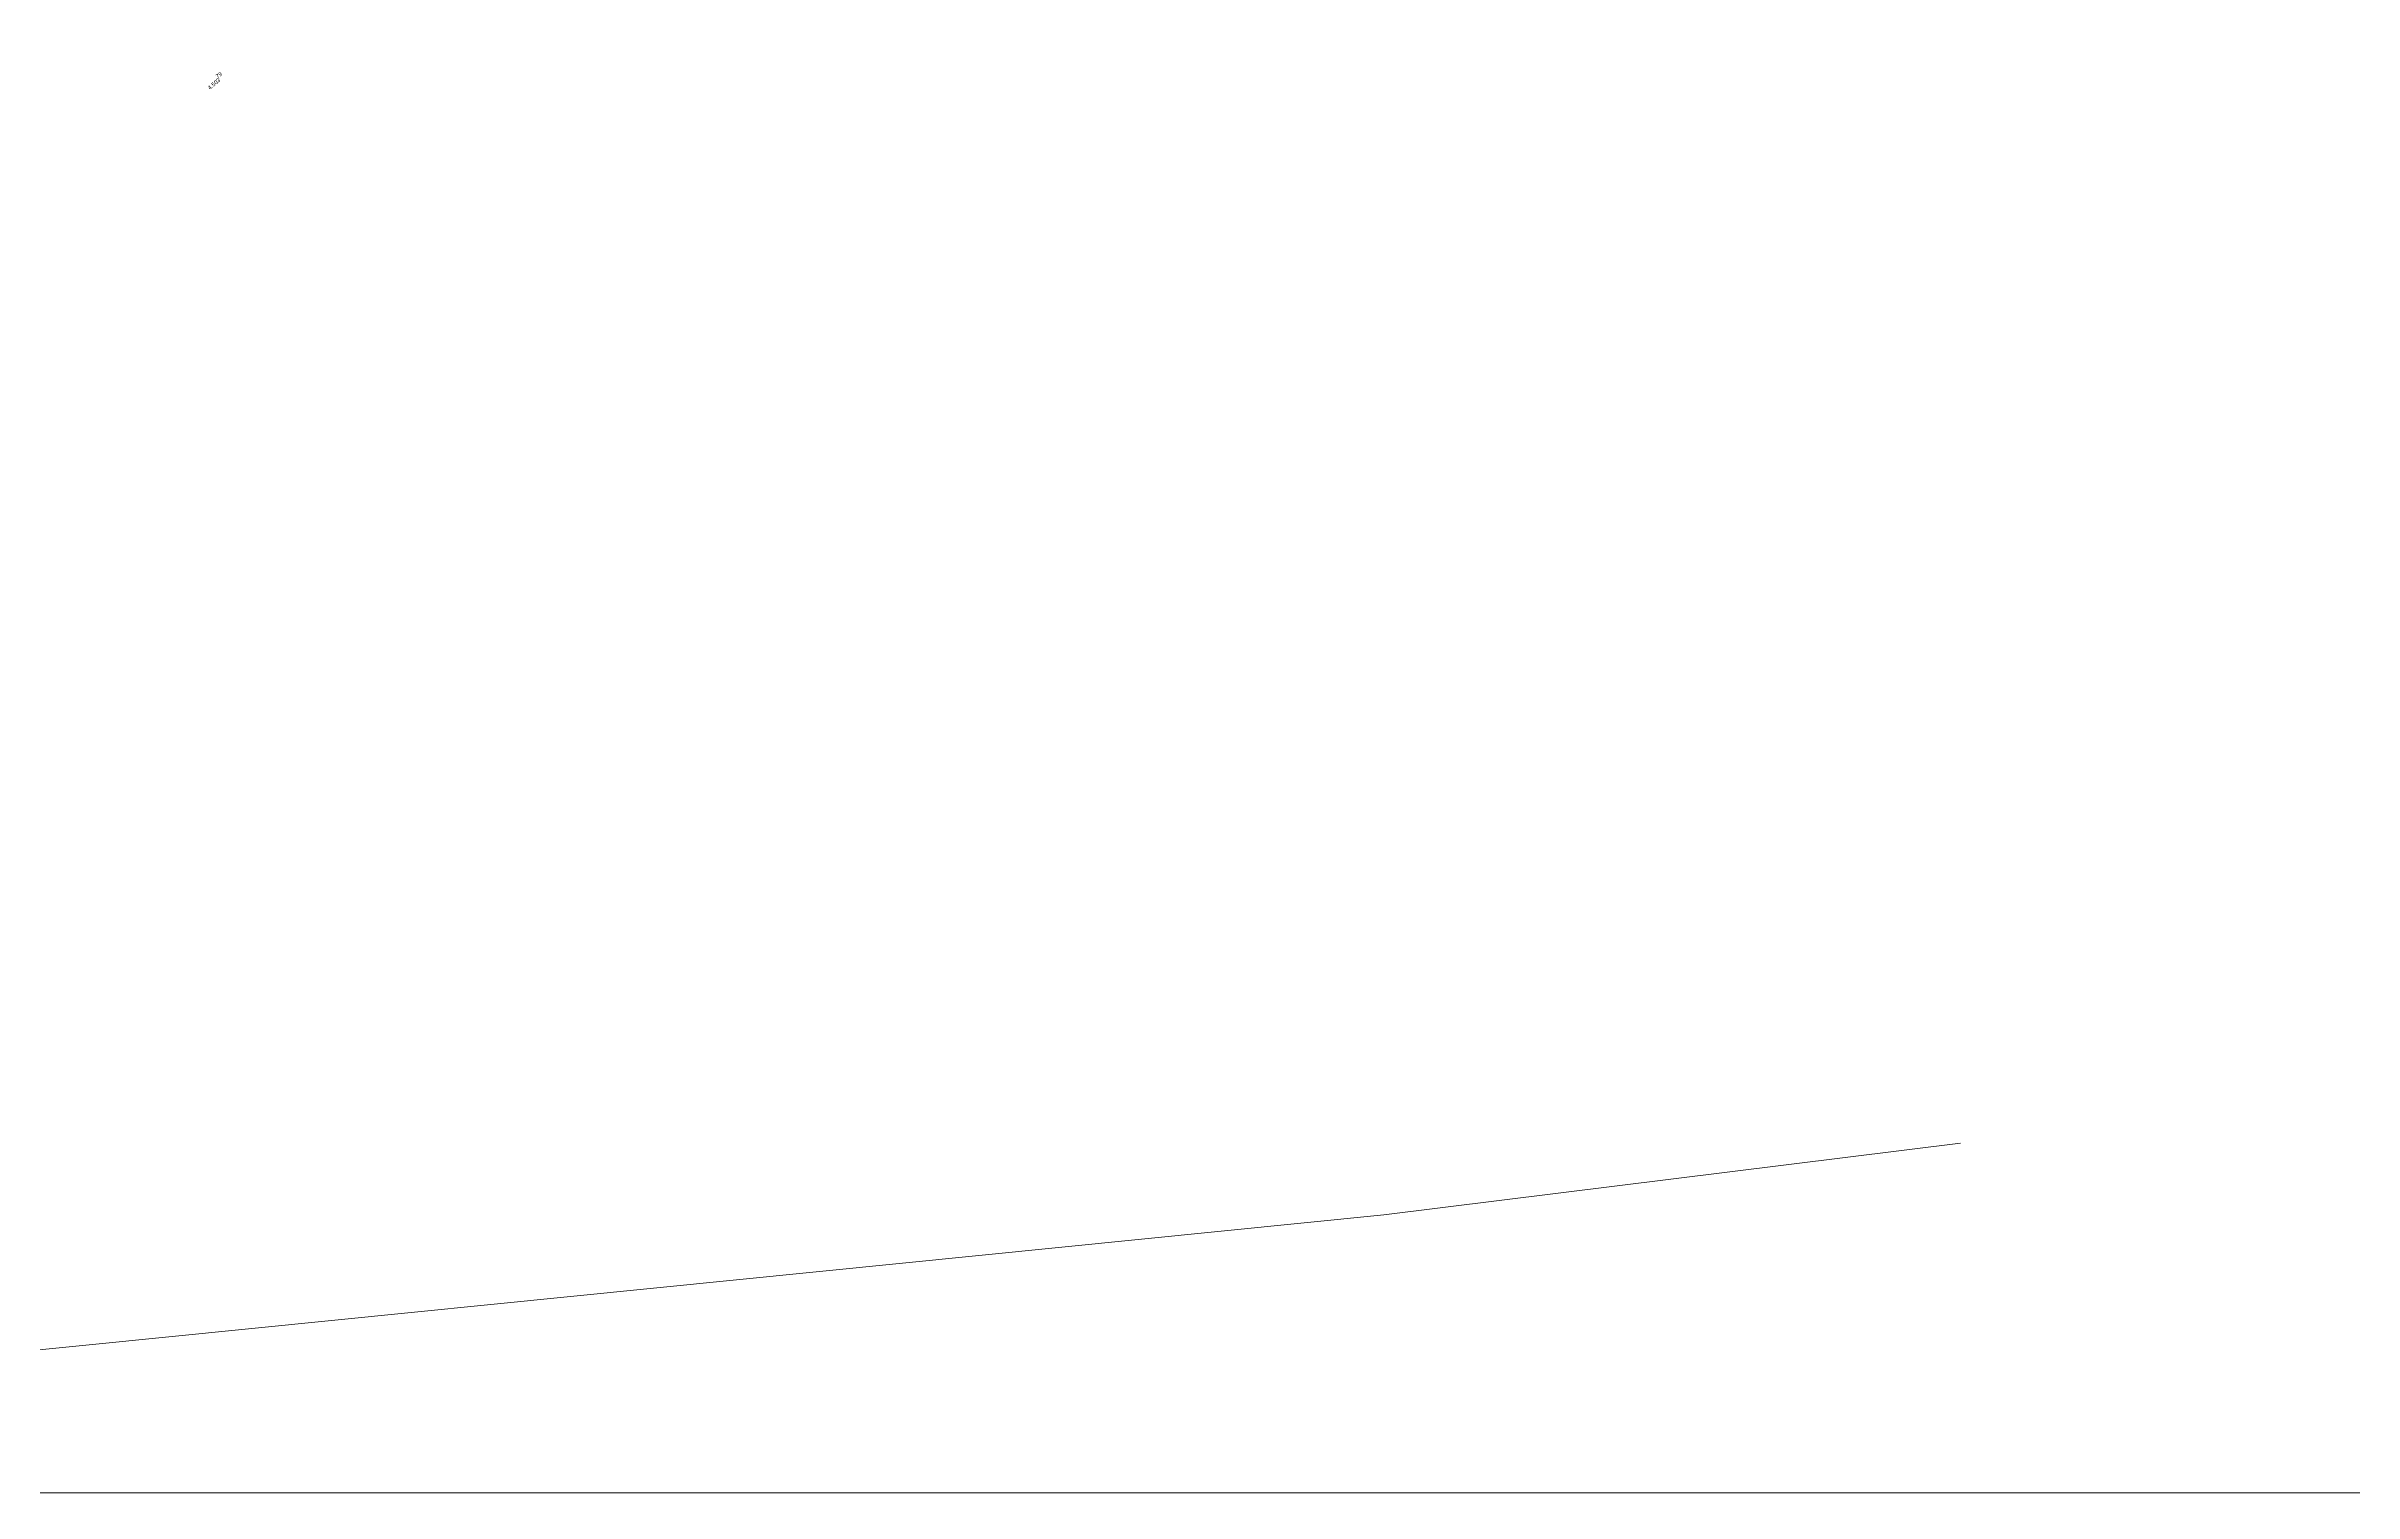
# Model space of a CAD drawing. Header units: inches. Extents: x -0.6 to 32.5, y 0.8 to 22.6.
# Drawn here: x 4.336 to 6.371, y 9.329 to 10.604 of the extents above; entities that cross this region are included whole.
import ezdxf

# ---------------------------------------------------------------- set-up
doc = ezdxf.new("R2010")
doc.units = ezdxf.units.IN
doc.header["$MEASUREMENT"] = 0
doc.layers.add('PDF_Geometry', color=7, linetype='Continuous', true_color=0xa5a5a5)
doc.layers.add('PDF_Text', color=7, linetype='Continuous')
doc.styles.add('PDF Arial', font='arial.ttf')

msp = doc.modelspace()

# ---------------------------------------------------------------- linework, layer by layer
at = {"layer": 'PDF_Geometry', "color": 7, "lineweight": 0}
msp.add_lwpolyline([(27.7256, 9.3289), (27.7256, 15.9222), (0.8839, 15.9222), (0.8839, 9.3289), (27.7256, 9.3289)], dxfattribs=at)
at = {"layer": 'PDF_Geometry', "color": 6, "lineweight": 0}
msp.add_lwpolyline([(4.4889, 10.5756), (4.4889, 10.5756)], dxfattribs=at)
at = {"layer": 'PDF_Geometry', "lineweight": 0}
msp.add_lwpolyline([(3.8706, 9.4089), (5.5156, 9.5739), (6.0239, 9.6372)], dxfattribs=at)

# ---------------------------------------------------------------- texts
at = {"layer": 'PDF_Text', "char_height": 0.003562, "attachment_point": 7, "rotation": 33.6989, "style": 'PDF Arial'}
for s, insert in [('\\W1.002074;7', (4.4874, 10.5757)), ('\\W1.000870;9', (4.4897, 10.5772))]:
    msp.add_mtext(s, dxfattribs=dict(at, insert=insert))
at = {"layer": 'PDF_Text', "color": 3, "char_height": 0.003563, "attachment_point": 7, "rotation": 39.8035, "style": 'PDF Arial'}
for s, insert in [('\\W1.000691;4.', (4.4806, 10.5656)), ('\\W1.001554;5', (4.4839, 10.5683)), ('\\W1.000878;03', (4.4861, 10.5701))]:
    msp.add_mtext(s, dxfattribs=dict(at, insert=insert))

doc.saveas('drawing.dxf')
